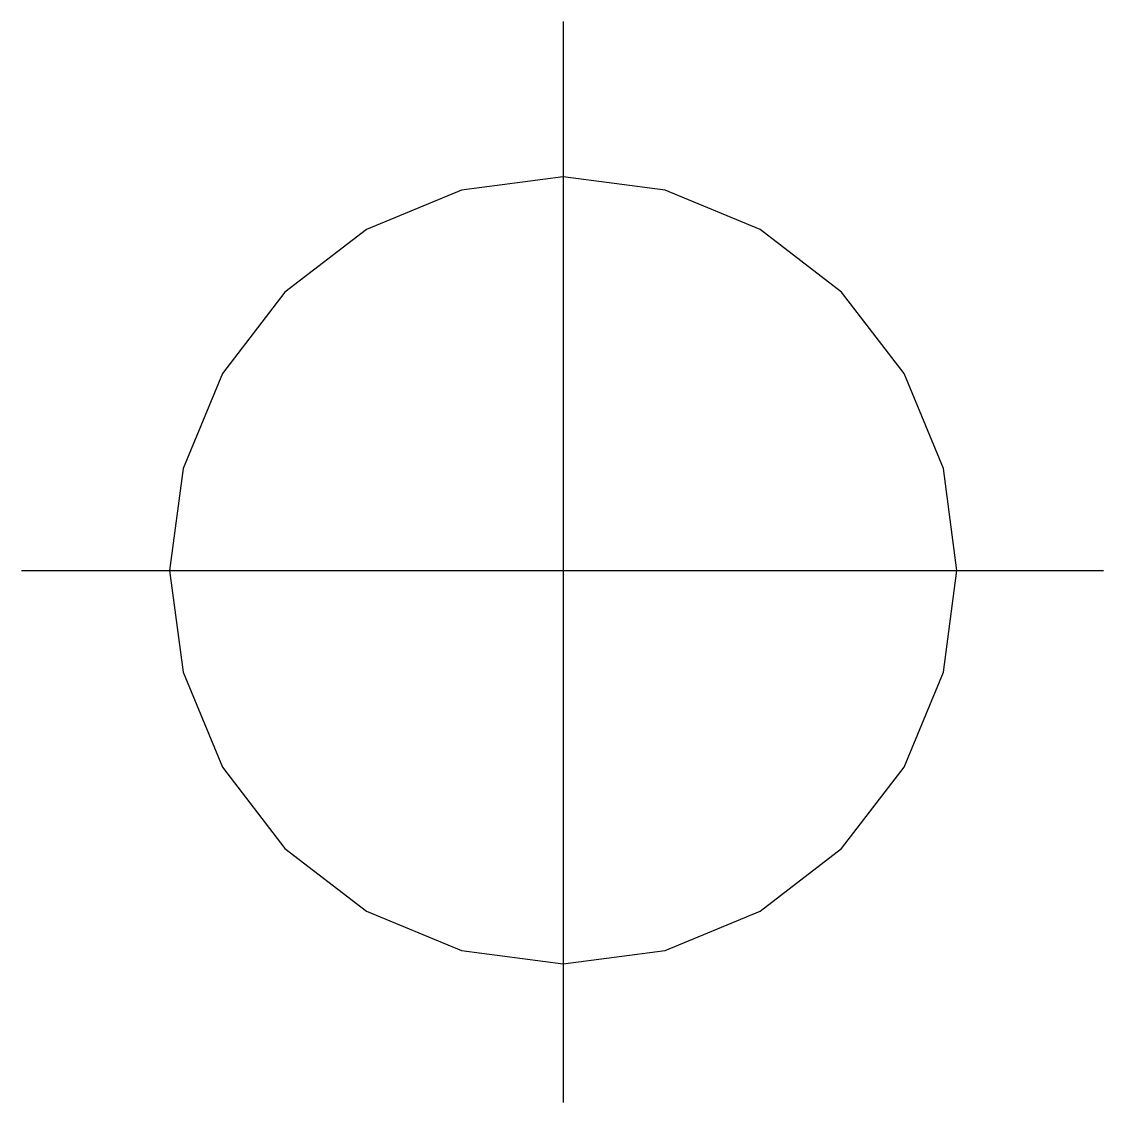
# Model space of a CAD drawing. Header units: centimetres. Extents: x 395.8 to 408.2, y 804.6 to 817.
import ezdxf

# ---------------------------------------------------------------- set-up
doc = ezdxf.new("R2010")
doc.units = ezdxf.units.CM
doc.header["$MEASUREMENT"] = 0
doc.layers.get('0').update_dxf_attribs({"color": 250})

msp = doc.modelspace()

# ---------------------------------------------------------------- linework, layer by layer
for p, q in [((402.015, 817.019, 110), (402.015, 815.234, 110)), ((402.015, 815.234, 110), (400.844, 815.08, 110)), ((403.186, 815.08, 110), (402.015, 815.234, 110)), ((402.015, 815.234, 110), (402.015, 806.185, 110)), ((400.844, 815.08, 110), (399.753, 814.628, 110)), ((404.277, 814.628, 110), (403.186, 815.08, 110)), ((399.753, 814.628, 110), (398.816, 813.909, 110)), ((405.214, 813.909, 110), (404.277, 814.628, 110)), ((398.816, 813.909, 110), (398.097, 812.972, 110)), ((405.933, 812.972, 110), (405.214, 813.909, 110)), ((398.097, 812.972, 110), (397.645, 811.881, 110)), ((406.385, 811.881, 110), (405.933, 812.972, 110)), ((397.645, 811.881, 110), (397.491, 810.71, 110)), ((406.539, 810.71, 110), (406.385, 811.881, 110)), ((395.79, 810.71, 110), (397.491, 810.71, 110)), ((397.491, 810.71, 110), (397.645, 809.539, 110)), ((397.491, 810.71, 110), (406.539, 810.71, 110)), ((406.385, 809.539, 110), (406.539, 810.71, 110)), ((406.539, 810.71, 110), (408.223, 810.71, 110)), ((397.645, 809.539, 110), (398.097, 808.448, 110)), ((405.933, 808.448, 110), (406.385, 809.539, 110)), ((398.097, 808.448, 110), (398.816, 807.511, 110)), ((405.214, 807.511, 110), (405.933, 808.448, 110)), ((398.816, 807.511, 110), (399.753, 806.792, 110)), ((404.277, 806.792, 110), (405.214, 807.511, 110)), ((399.753, 806.792, 110), (400.844, 806.34, 110)), ((403.186, 806.34, 110), (404.277, 806.792, 110)), ((400.844, 806.34, 110), (402.015, 806.185, 110)), ((402.015, 806.185, 110), (403.186, 806.34, 110)), ((402.015, 806.185, 110), (402.015, 804.593, 110))]:
    msp.add_line(p, q)

doc.saveas('drawing.dxf')
